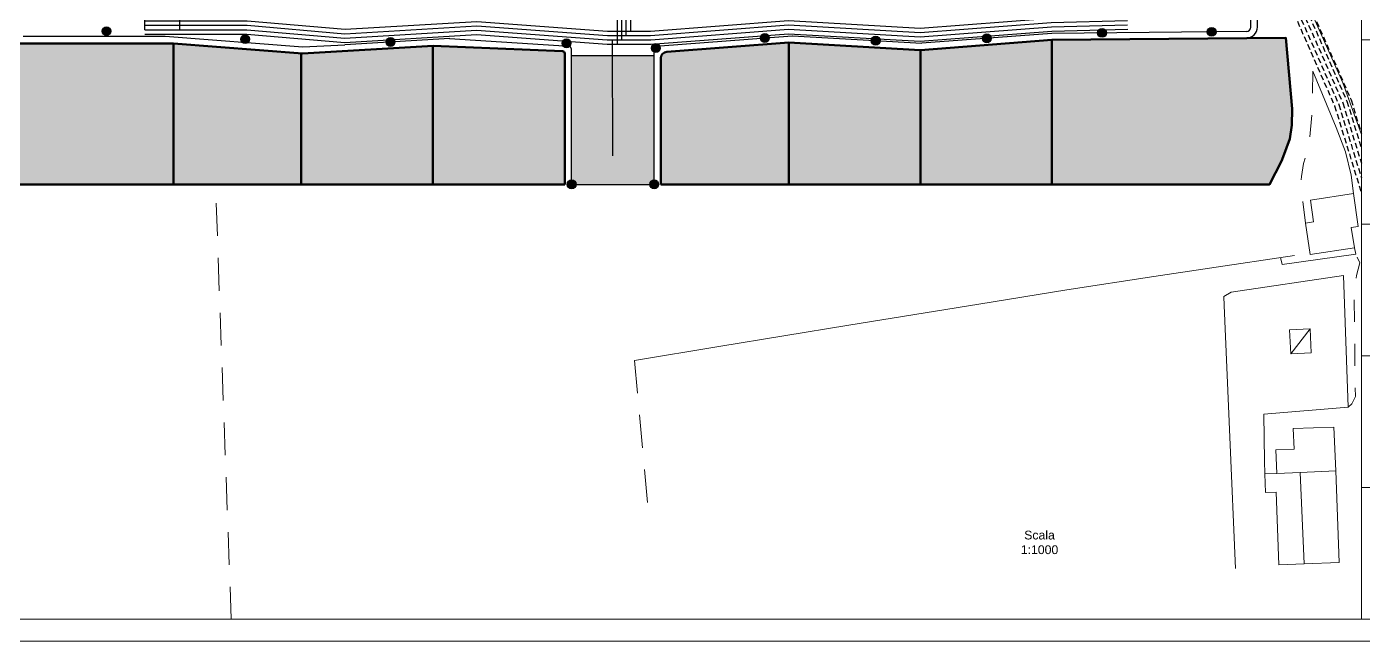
# Model space of a CAD drawing. Header units: millimetres. Extents: x 366 to 1555, y 702 to 1543.
# Drawn here: x 1040.7 to 1345.2, y 701.7 to 841.7 of the extents above; entities that cross this region are included whole.
import ezdxf

# ---------------------------------------------------------------- set-up
doc = ezdxf.new("R2010")
doc.units = ezdxf.units.MM
doc.linetypes.add('TRATTEGGIATA', pattern=[19.05, 12.7, -6.35])
for name, color, linetype, lineweight in [('1_BASE', 7, 'Continuous', 0), ('1_CARTIGLIO', 7, 'Continuous', 9), ('4L - Lotti', 7, 'Continuous', 50), ('6_ACQUEDOTTO', 152, 'Continuous', 30), ('6_FOGNATURA', 1, 'Continuous', 30), ('6_GAS', 210, 'Continuous', 30), ('6_ILLUMINAZIONE', 2, 'Continuous', 30), ('6_LOTTO RETINO', 254, 'Continuous', 30), ('6_RETE ELETTRICA', 2, 'Continuous', 30), ('6_TELEFONO', 94, 'Continuous', 30)]:
    doc.layers.add(name, color=color, linetype=linetype, lineweight=lineweight)
doc.layers.add('4L - Parco', color=3, linetype='Continuous')
doc.layers.add('4L - Strade', color=10, linetype='Continuous')
doc.styles.get("Standard").update_dxf_attribs({"font": 'arial.ttf'})

msp = doc.modelspace()

# ---------------------------------------------------------------- hatches: boundary and pattern name
at = {"layer": '4L - Parco', "transparency": 33554483}
h = msp.add_hatch(dxfattribs=at)
h.set_pattern_fill('GRASS', color=256, scale=0.02)
h.set_pattern_definition([(90, (359.98, 494.63515), (-0.35921024, 0.35921024), [0.09525, -0.6231705]), (45, (359.98, 494.63515), (-0.35921024, 0.35921024), [0.09525, -0.41275]), (135, (359.98, 494.63515), (-0.35921024, -0.35921024), [0.09525, -0.41275])])
h.paths.add_polyline_path([(1183.63986, 835.17973), (1164.71036, 835.17973), (1164.71036, 805.79183), (1164.82744, 805.79183), (1183.65245, 805.79183)])
at = {"layer": '6_ILLUMINAZIONE', "transparency": 33554687}
h = msp.add_hatch(color=256, dxfattribs=at)
h.dxf.hatch_style = 1
h.paths.add_polyline_path([(1059.82436, 840.69586, 1), (1057.82436, 840.69586, 1)])
h = msp.add_hatch(color=256, dxfattribs=at)
h.dxf.hatch_style = 1
h.paths.add_polyline_path([(1286.69448, 840.30081, 1), (1284.69448, 840.30081, 1)])
h = msp.add_hatch(color=256, dxfattribs=at)
h.dxf.hatch_style = 1
h.paths.add_polyline_path([(1311.69332, 840.5417, 1), (1309.69332, 840.5417, 1)])
h = msp.add_hatch(color=256, dxfattribs=at)
h.dxf.hatch_style = 1
h.paths.add_polyline_path([(1091.41431, 838.85062, 1), (1089.41431, 838.85062, 1)])
h = msp.add_hatch(color=256, dxfattribs=at)
h.dxf.hatch_style = 1
h.paths.add_polyline_path([(1124.57501, 838.2276, 1), (1122.57501, 838.2276, 1)])
h = msp.add_hatch(color=256, dxfattribs=at)
h.dxf.hatch_style = 1
h.paths.add_polyline_path([(1164.67903, 837.92813, 1), (1162.67903, 837.92813, 1)])
h = msp.add_hatch(color=256, dxfattribs=at)
h.dxf.hatch_style = 1
h.paths.add_polyline_path([(1185.03923, 836.85112, 1), (1183.03923, 836.85112, 1)])
h = msp.add_hatch(color=256, dxfattribs=at)
h.dxf.hatch_style = 1
h.paths.add_polyline_path([(1209.87397, 839.14101, 1), (1207.87397, 839.14101, 1)])
h = msp.add_hatch(color=256, dxfattribs=at)
h.dxf.hatch_style = 1
h.paths.add_polyline_path([(1235.12023, 838.53283, 1), (1233.12023, 838.53283, 1)])
h = msp.add_hatch(color=256, dxfattribs=at)
h.dxf.hatch_style = 1
h.paths.add_polyline_path([(1260.43829, 839.06139, 1), (1258.43829, 839.06139, 1)])
h = msp.add_hatch(color=256, dxfattribs=at)
h.dxf.hatch_style = 1
h.paths.add_polyline_path([(1165.82744, 805.79183, 1), (1163.82744, 805.79183, 1)])
h = msp.add_hatch(color=256, dxfattribs=at)
h.dxf.hatch_style = 1
h.paths.add_polyline_path([(1184.65245, 805.79183, 1), (1182.65245, 805.79183, 1)])
at = {"layer": '6_LOTTO RETINO', "transparency": 33554559}
h = msp.add_hatch(color=256, dxfattribs=at)
h.dxf.hatch_style = 1
h.paths.add_polyline_path([(1074.07521, 837.88921), (1025.46452, 837.88837), (1015.50008, 805.79183), (1074.07521, 805.79183)])
h.paths.add_polyline_path([(1103.21321, 835.66227), (1074.07748, 837.88921), (1074.07521, 837.88921), (1074.07521, 805.79183), (1103.21321, 805.79183)])
h.paths.add_polyline_path([(1133.23106, 837.32187), (1103.5323, 835.63788), (1103.21321, 835.66227), (1103.21321, 805.79183), (1133.23106, 805.79183)])
h.paths.add_polyline_path([(1163.24891, 835.6097, 0.406817536), (1162.76157, 836.10954), (1133.25946, 837.32348), (1133.23106, 837.32187), (1133.23106, 805.79183), (1163.24891, 805.79183)])
h = msp.add_hatch(color=256, dxfattribs=at)
h.dxf.hatch_style = 1
h.paths.add_polyline_path([(1214.29045, 838.11259), (1186.5387, 836.0021, 0.392152849), (1185.15245, 834.50641), (1185.15245, 805.79183), (1214.29045, 805.79183)])
h.paths.add_polyline_path([(1244.30829, 836.4018), (1214.29045, 838.11259), (1214.29045, 805.79183), (1244.30829, 805.79183)])
h.paths.add_polyline_path([(1274.28759, 838.69082), (1244.30829, 836.4018), (1244.30829, 805.79183), (1274.28759, 805.79183)])
h = msp.add_hatch(color=256, dxfattribs=at)
h.dxf.hatch_style = 1
h.paths.add_polyline_path([(1329.03833, 822.98079), (1327.55616, 839.20692), (1274.28759, 838.69082), (1274.28759, 805.79183), (1323.87946, 805.79183), (1326.58711, 811.06519), (1326.96733, 812.03579), (1328.48333, 816.14879), (1328.95933, 819.27779)])

# ---------------------------------------------------------------- linework, layer by layer
at = {"layer": '1_BASE'}
for p, q in [((1333.72839, 831.58422), (1333.69739, 826.58422)), ((1339.03339, 818.70922), (1333.72839, 831.58422)), ((1328.97839, 819.46322), (1329.05739, 823.16622)), ((1328.50239, 816.33422), (1328.97839, 819.46322)), ((1333.47839, 821.59222), (1333.07239, 816.60822)), ((1341.19739, 813.21322), (1339.03339, 818.70922)), ((1331.64339, 810.54922), (1331.12739, 807.54922)), ((1332.02539, 811.75222), (1331.64339, 810.54922)), ((1342.46339, 807.91622), (1341.19739, 813.21322)), ((1331.12739, 807.54922), (1331.10339, 806.85822)), ((1342.97839, 803.67022), (1342.46339, 807.91622)), ((1084.08839, 794.03022), (1083.81439, 801.52622)), ((1331.43239, 801.88522), (1332.05739, 796.97922)), ((1084.54139, 781.53722), (1084.26839, 789.03322)), ((1326.38539, 789.14722), (1326.78339, 787.51422)), ((1326.78339, 787.51422), (1343.51839, 789.87322)), ((1343.51839, 789.87322), (1343.19739, 791.32622)), ((1344.47139, 787.92422), (1343.85339, 789.18222)), ((1343.66639, 785.02622), (1344.47139, 787.92422)), ((1340.76039, 785.06122), (1315.11939, 781.21322)), ((1340.76039, 785.00222), (1340.76039, 785.06122)), ((1341.79939, 755.02222), (1340.76039, 785.00222)), ((1343.61139, 784.43622), (1343.66639, 785.02622)), ((1257.58839, 778.51422), (1277.64339, 781.79522)), ((1315.11939, 781.21322), (1313.42439, 780.22522)), ((1313.42439, 780.22522), (1313.51039, 778.17422)), ((1227.97839, 773.67422), (1257.58839, 778.51422)), ((1313.51039, 778.17422), (1314.82239, 748.20122)), ((1343.23639, 774.45522), (1343.18239, 779.45522)), ((1084.99439, 769.04522), (1084.72139, 776.54122)), ((1198.36939, 768.83422), (1227.97839, 773.67422)), ((1179.16639, 765.69422), (1198.36939, 768.83422)), ((1343.34639, 764.45922), (1343.29139, 769.45522)), ((1179.16639, 765.69422), (1179.84639, 758.22522)), ((1085.44739, 756.55322), (1085.17439, 764.04922)), ((1343.42439, 757.44022), (1343.40039, 759.45922)), ((1341.79939, 755.02222), (1342.65839, 755.74822)), ((1342.65839, 755.74822), (1343.42439, 757.44022)), ((1180.29939, 753.24422), (1180.97139, 745.77622)), ((1341.79939, 755.02222, 211.475), (1322.57239, 753.42422, 211.475)), ((1322.57239, 753.42422, 211.474), (1322.72839, 742.71722, 211.474)), ((1085.90039, 744.06122), (1085.62739, 751.55722)), ((1314.82239, 748.20122), (1316.12739, 718.23322)), ((1181.42439, 740.79522), (1182.10339, 733.32622)), ((1322.72839, 742.71722, 211.4737), (1322.77539, 739.80722, 211.4737)), ((1086.34639, 731.56922), (1086.08039, 739.06522)), ((1086.79939, 719.08022), (1086.53339, 726.57322)), ((1087.24899, 706.68381), (1086.98639, 714.08022))]:
    msp.add_line(p, q, dxfattribs=at)
for points in [[(1317.45539, 878.88522), (1322.08039, 868.63922), (1332.98639, 845.95122), (1340.55739, 828.88922), (1344.79901, 817.15639)], [(1333.12739, 789.80322), (1332.05739, 796.97922), (1333.90839, 797.25622), (1333.17439, 802.20122), (1342.97839, 803.67022), (1344.09639, 796.21322), (1342.49439, 795.97122), (1343.19739, 791.32322), (1333.12739, 789.80322)], [(1342.97839, 803.67022), (1333.17439, 802.20122), (1333.90839, 797.25622), (1332.05739, 796.97922), (1333.12739, 789.80322), (1343.19803, 791.32332), (1342.49439, 795.97122), (1344.09639, 796.21322), (1342.97839, 803.67022)], [(1329.53319, 789.61663), (1329.53339, 789.61522), (1310.22839, 786.70522), (1297.47839, 784.78322), (1277.64339, 781.79522)], [(1333.11139, 772.87722), (1328.42439, 772.63522), (1328.70539, 767.19822), (1333.37739, 767.43222), (1333.11139, 772.87722)], [(1328.70539, 767.19822), (1333.11139, 772.87722)], [(1330.88539, 740.15522), (1325.53339, 739.92422), (1325.31439, 745.27622), (1329.45539, 745.43622), (1329.27539, 750.13522), (1338.55739, 750.49422), (1338.94739, 740.49822), (1330.88539, 740.15522)], [(1326.02539, 719.07622), (1331.79939, 719.29522), (1330.88539, 740.15522), (1325.53339, 739.92422), (1322.77539, 739.80722), (1322.94739, 735.59622), (1325.37739, 735.68622), (1326.02539, 719.07622)], [(1331.79939, 719.29522), (1339.75239, 719.60422), (1338.94739, 740.49822), (1330.88539, 740.15522), (1331.79939, 719.29522)]]:
    msp.add_lwpolyline(points, dxfattribs=at)
at = {"layer": '1_CARTIGLIO'}
msp.add_line((1344.79901, 706.68381), (1344.79901, 998.68381), dxfattribs=at)
at = {"layer": '1_CARTIGLIO', "ltscale": 100}
for p, q in [((1344.79901, 838.68381), (1549.79901, 838.68381)), ((1344.79901, 796.68873), (1549.79901, 796.68873)), ((1344.79901, 766.68873), (1549.79901, 766.68873)), ((1344.79901, 736.68873), (1549.79901, 736.68873))]:
    msp.add_line(p, q, dxfattribs=at)
at = {"layer": '1_CARTIGLIO'}
for points in [[(365.79901, 701.68381), (1554.79901, 701.68381), (1554.79901, 1542.68381), (365.79901, 1542.68381)], [(370.79901, 706.68381), (1549.79901, 706.68381), (1549.79901, 1537.68381), (370.79901, 1537.68381)]]:
    msp.add_lwpolyline(points, close=True, dxfattribs=at)
at = {"layer": '4L - Lotti'}
for p, q in [((1025.46452, 837.88837), (1074.07748, 837.88921)), ((1074.07521, 837.88938), (1074.07521, 805.79183)), ((1074.07521, 837.88938), (1103.5323, 835.63788)), ((1186.5387, 836.0021), (1214.29045, 838.11259)), ((1214.29045, 838.11259), (1244.27501, 836.4037)), ((1214.29045, 838.11259), (1214.29045, 805.79183)), ((1244.34153, 836.40434), (1274.28759, 838.69082)), ((1274.28759, 838.69082), (1274.28759, 805.79183)), ((1103.21321, 835.66227), (1103.21321, 805.79183)), ((1103.5323, 835.63788), (1133.25946, 837.32348)), ((1133.23106, 837.32187), (1133.23106, 805.79183)), ((1244.30829, 836.4018), (1244.30829, 805.79183)), ((1185.15245, 834.50641), (1185.15245, 805.79183))]:
    msp.add_line(p, q, dxfattribs=at)
for points in [[(1185.15245, 805.79183), (1323.87946, 805.79183), (1326.58711, 811.06519), (1326.96733, 812.03579), (1328.48333, 816.14879), (1328.95933, 819.27779), (1329.03833, 822.98079), (1327.55616, 839.20692), (1274.28759, 838.69082)], [(1162.77736, 836.10889), (1133.25946, 837.32348)], [(1163.24891, 805.79183), (1163.24891, 835.6097)], [(1015.50008, 805.79183), (1163.24891, 805.79183)]]:
    msp.add_lwpolyline(points, dxfattribs=at)
for centre, radius, start, end in [((1162.74891, 835.6097), 0.5, 0, 86.7381086), ((1186.65245, 834.50641), 1.5, 94.3489193, 180), ((1244.30346, 836.90289), 0.5, 266.7381086, 274.3662551)]:
    msp.add_arc(centre, radius, start, end, dxfattribs=at)
at = {"layer": '4L - Strade'}
for p, q in [((1319.59774, 841.61787), (1319.59774, 857.61787)), ((1321.09774, 841.61787), (1321.09774, 857.61787))]:
    msp.add_line(p, q, dxfattribs=at)
for points in [[(1039.84495, 839.53692), (1072.20218, 839.53692), (1103.53546, 837.14201), (1113.141, 837.5896)], [(1137.06162, 839.05225), (1113.141, 837.5896)], [(1137.02936, 839.05437), (1164.24311, 837.26812)], [(1318.59774, 840.61787), (1274.22318, 840.19027), (1244.6534, 837.93252)], [(1164.71036, 836.7692), (1164.71036, 805.79183), (1164.82744, 805.79183)], [(1164.71036, 835.17973), (1183.6425, 835.17973)], [(1183.65245, 805.79183), (1183.63958, 835.83106)], [(1164.82744, 805.79183), (1183.65245, 805.79183)]]:
    msp.add_lwpolyline(points, dxfattribs=at)
msp.add_lwpolyline([(1183.63958, 835.83106, -0.39227637), (1185.02584, 837.32739), (1215.05125, 839.61079, -0.033220639), (1215.18398, 839.61205), (1244.6534, 837.93252)], format="xyb", dxfattribs=at)
for centre, radius, start, end in [((1318.59774, 841.61787), 1, 270, 0), ((1318.59774, 841.61787), 2.5, 270, 0), ((1164.21036, 836.7692), 0.5, 0, 86.2446295)]:
    msp.add_arc(centre, radius, start, end, dxfattribs=at)
at = {"layer": '6_ACQUEDOTTO', "linetype": 'TRATTEGGIATA', "ltscale": 0.1}
msp.add_lwpolyline([(1259.89109, 962.85728), (1274.82968, 946.34061), (1282.41833, 932.58586), (1299.80716, 905.90659), (1311.05259, 881.53235), (1327.90915, 848.171), (1338.69563, 823.67097), (1344.79901, 803.85648)], dxfattribs=at)
at = {"layer": '6_FOGNATURA', "linetype": 'TRATTEGGIATA', "ltscale": 0.1}
msp.add_lwpolyline([(1261.78447, 962.25468), (1275.64919, 946.92531), (1283.27616, 933.10111), (1300.68468, 906.39163), (1311.95315, 881.96744), (1328.81367, 848.59826), (1339.63424, 824.0208), (1344.79901, 807.25349)], dxfattribs=at)
at = {"layer": '6_FOGNATURA'}
for points in [[(1178.21036, 882.98797), (1178.21036, 840.72396)], [(1067.57521, 843.03692), (1090.90366, 843.03692), (1113.18482, 841.11774), (1143.19654, 842.934), (1173.02648, 840.71544), (1182.78793, 840.73148), (1214.24362, 843.12337), (1244.25997, 841.41267), (1274.08787, 843.69013), (1291.48697, 844.11848)]]:
    msp.add_lwpolyline(points, dxfattribs=at)
at = {"layer": '6_GAS', "linetype": 'TRATTEGGIATA', "ltscale": 0.1}
msp.add_lwpolyline([(1261.37439, 964.19886), (1276.4687, 947.51001), (1284.13399, 933.61635), (1301.5622, 906.87667), (1312.85371, 882.40252), (1329.71819, 849.02552), (1340.57285, 824.37064), (1344.79901, 810.65049)], dxfattribs=at)
at = {"layer": '6_GAS'}
for points in [[(1177.21036, 881.98797), (1177.21036, 839.72231)], [(1067.57521, 842.03692), (1090.86068, 842.03692), (1113.17204, 840.11514), (1143.18963, 841.93175), (1172.99016, 839.71538), (1182.82672, 839.73154), (1214.25312, 842.1212), (1244.26963, 840.41049), (1274.13827, 842.69106), (1291.51158, 843.11878)]]:
    msp.add_lwpolyline(points, dxfattribs=at)
at = {"layer": '6_ILLUMINAZIONE'}
for centre in [(1058.82436, 840.69586), (1285.69448, 840.30081), (1310.69332, 840.5417), (1090.41431, 838.85062), (1123.57501, 838.2276), (1163.67903, 837.92813), (1184.03923, 836.85112), (1208.87397, 839.14101), (1234.12023, 838.53283), (1259.43829, 839.06139), (1164.82744, 805.79183), (1183.65245, 805.79183)]:
    msp.add_circle(centre, 1, dxfattribs=at)
at = {"layer": '6_RETE ELETTRICA'}
for p, q in [((1075.57521, 841.03692), (1075.57521, 876.30253)), ((1067.57521, 841.03692), (1067.57521, 872.20554))]:
    msp.add_line(p, q, dxfattribs=at)
at = {"layer": '6_RETE ELETTRICA', "linetype": 'TRATTEGGIATA', "ltscale": 0.1}
msp.add_lwpolyline([(1262.11604, 964.86964), (1277.28821, 948.09471), (1284.99182, 934.1316), (1302.43972, 907.36171), (1313.75428, 882.83761), (1330.62271, 849.45278), (1341.51146, 824.72047), (1344.79901, 814.0475)], dxfattribs=at)
at = {"layer": '6_RETE ELETTRICA'}
for points in [[(1176.21036, 880.98797), (1176.21036, 838.72067)], [(1067.57521, 841.03692), (1090.81769, 841.03692), (1113.15927, 839.11254), (1143.18271, 840.9295), (1172.95385, 838.71532), (1182.8655, 838.7316), (1214.26262, 841.11904), (1244.27929, 839.40832), (1274.18868, 841.692), (1291.53619, 842.11908)], [(1174.20387, 812.30768), (1174.16049, 838.7173)]]:
    msp.add_lwpolyline(points, dxfattribs=at)
at = {"layer": '6_TELEFONO', "linetype": 'TRATTEGGIATA', "ltscale": 0.1}
msp.add_lwpolyline([(1262.85769, 965.54043), (1278.10773, 948.67941), (1285.84965, 934.64684), (1303.31724, 907.84675), (1314.65484, 883.2727), (1331.52723, 849.88004), (1342.45006, 825.0703), (1344.79901, 817.4445)], dxfattribs=at)
at = {"layer": '6_TELEFONO'}
for points in [[(1175.21036, 879.98797), (1175.21036, 837.71903)], [(1067.57521, 840.03692), (1090.7747, 840.03692), (1113.1465, 838.10994), (1143.1758, 839.92725), (1172.91753, 837.71526), (1182.90429, 837.73166), (1214.27213, 840.11687), (1244.28894, 838.40615), (1274.23908, 840.69294), (1291.5608, 841.11939)]]:
    msp.add_lwpolyline(points, dxfattribs=at)

# ---------------------------------------------------------------- texts
at = {"layer": '1_CARTIGLIO', "ltscale": 100}
note = msp.add_mtext_dynamic_manual_height_columns('Scala ', width=2.6446056, gutter_width=12.5, heights=[0.43885, 0], dxfattribs=dict(at, insert=(1263.8812, 724.19968), char_height=2, attachment_point=5))
for column, words in zip(note.columns.linked_columns, ['1:1000']):
    column.text = words

doc.saveas('drawing.dxf')
